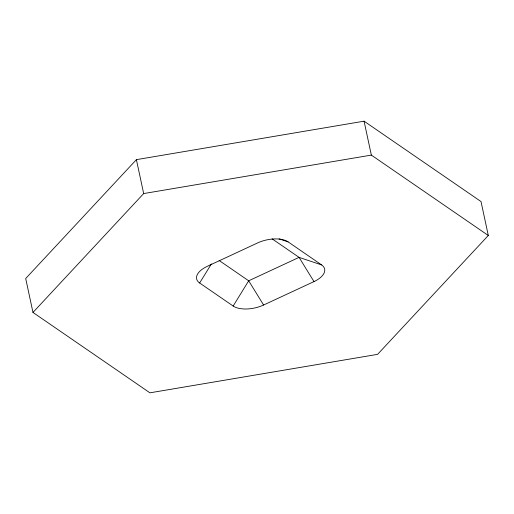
<?xml version="1.0" encoding="UTF-8"?>
<svg xmlns="http://www.w3.org/2000/svg" width="514" height="514" viewBox="0 0 514 514"><rect width="100%" height="100%" fill="white"/><g stroke="black" fill="none" stroke-linecap="round" stroke-linejoin="round"><path stroke-width="0.77" d="M279.083 238.862L288.103 241.876L321.616 264.916A22.565 11.077 -12.1 0 1 313.983 281.595L263.598 305.02A22.565 11.077 -12.1 0 1 233.17 306.042L199.65 283.002L211.395 263.9M233.17 306.042L248.686 280.798L299.071 257.373L321.616 264.916M136.403 159.648L25.7 278.511L32.973 312.435L149.927 392.818L377.597 354.352L488.3 235.489L481.027 201.565L364.073 121.182L136.403 159.648L143.676 193.566L32.973 312.435M143.676 193.566L371.346 155.1L488.3 235.489M272.124 238.849L299.071 257.373L313.983 281.595M219.112 260.469L248.686 280.798L263.598 305.02M364.073 121.182L371.346 155.1M288.103 241.876A22.565 11.077 -12.1 0 0 257.675 242.897L207.29 266.323A22.565 11.077 -12.1 0 0 199.65 283.002"/></g></svg>
